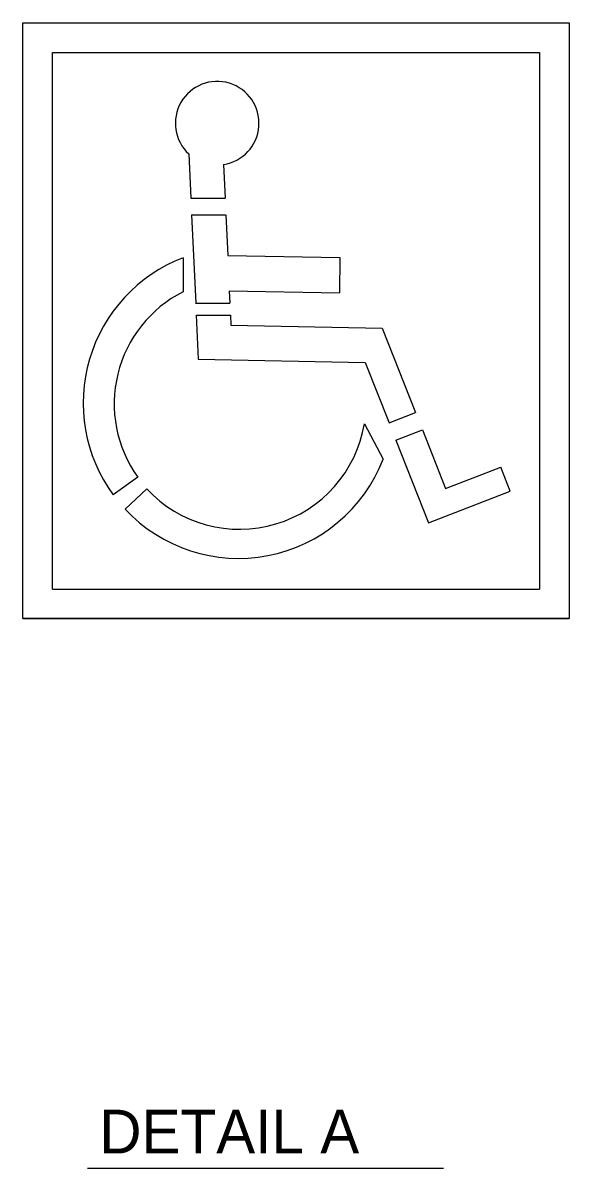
# Model space of a CAD drawing. Extents: x -1257 to -1074, y 318 to 440.
# Drawn here: x -1257.09 to -1244.6, y 347.51 to 373.68 of the extents above; entities that cross this region are included whole.
import ezdxf

# ---------------------------------------------------------------- set-up
doc = ezdxf.new("R2010")
doc.units = 0
doc.layers.add('mc_MISC-CONST-anno', color=7, linetype='Continuous')
doc.layers.add('rd_CONST-DETAIL', color=7, linetype='Continuous')

msp = doc.modelspace()

# ---------------------------------------------------------------- linework, layer by layer
at = {"layer": 'mc_MISC-CONST-anno'}
msp.add_line((-1255.618, 347.509), (-1247.47, 347.509), dxfattribs=at)
at = {"layer": 'rd_CONST-DETAIL'}
for p, q in [((-1257.092, 360.067), (-1257.092, 373.683)), ((-1257.092, 373.683), (-1244.6, 373.683)), ((-1244.6, 373.683), (-1244.6, 360.067)), ((-1256.417, 373.008), (-1245.275, 373.008)), ((-1256.417, 360.742), (-1256.417, 373.008)), ((-1245.275, 373.008), (-1245.275, 360.742)), ((-1253.302, 370.69), (-1253.302, 370.69)), ((-1253.299, 370.688), (-1253.252, 369.676)), ((-1252.506, 370.444), (-1252.47, 369.676)), ((-1253.252, 369.676), (-1252.47, 369.676)), ((-1253.234, 369.296), (-1252.457, 369.298)), ((-1253.234, 369.296), (-1253.14, 367.274)), ((-1252.453, 369.297), (-1252.409, 368.367)), ((-1253.428, 368.313), (-1253.428, 367.537)), ((-1252.409, 368.367), (-1249.847, 368.318)), ((-1249.847, 368.318), (-1249.848, 367.514)), ((-1252.372, 367.562), (-1249.848, 367.514)), ((-1252.372, 367.562), (-1252.358, 367.274)), ((-1253.142, 367.274), (-1252.358, 367.274)), ((-1253.128, 367.003), (-1253.081, 365.995)), ((-1253.128, 367.003), (-1252.346, 367.003)), ((-1252.346, 367.003), (-1252.335, 366.771)), ((-1252.335, 366.771), (-1248.874, 366.704)), ((-1248.874, 366.704), (-1248.113, 364.782)), ((-1253.081, 365.995), (-1249.264, 365.922)), ((-1249.264, 365.922), (-1248.719, 364.543)), ((-1248.719, 364.543), (-1248.113, 364.782)), ((-1249.281, 364.522), (-1248.852, 363.711)), ((-1248.562, 364.147), (-1247.956, 364.386)), ((-1247.956, 364.386), (-1247.424, 363.042)), ((-1248.562, 364.147), (-1247.815, 362.26)), ((-1254.465, 363.301), (-1255.026, 362.897)), ((-1247.424, 363.042), (-1246.163, 363.532)), ((-1245.95, 362.984), (-1246.163, 363.532)), ((-1254.259, 363.032), (-1254.753, 362.573)), ((-1247.815, 362.26), (-1245.95, 362.984)), ((-1256.417, 360.742), (-1245.275, 360.742)), ((-1257.092, 360.067), (-1244.6, 360.067))]:
    msp.add_line(p, q, dxfattribs=at)
msp.add_lwpolyline([(-1257.092, 373.683), (-1244.6, 373.683), (-1244.6, 360.067), (-1257.092, 360.067)], close=True, dxfattribs=at)
for centre, radius, start, end in [((-1252.649, 371.39), 0.956, 278.6354, 227.2123), ((-1252.162, 364.996), 3.551, 110.8877, 216.2326), ((-1252.162, 364.996), 3.551, 110.8877, 216.2354), ((-1252.136, 364.976), 2.868, 116.7766, 215.7522), ((-1252.138, 365.006), 2.897, 222.9271, 350.3849), ((-1252.162, 364.996), 3.551, 223.0917, 338.7814), ((-1252.162, 364.996), 3.551, 338.7814, 338.8071)]:
    msp.add_arc(centre, radius, start, end, dxfattribs=at)

# ---------------------------------------------------------------- texts
at = {"layer": 'mc_MISC-CONST-anno'}
msp.add_text('DETAIL A', height=1, dxfattribs=at).set_placement((-1255.345, 347.844))

doc.saveas('drawing.dxf')
